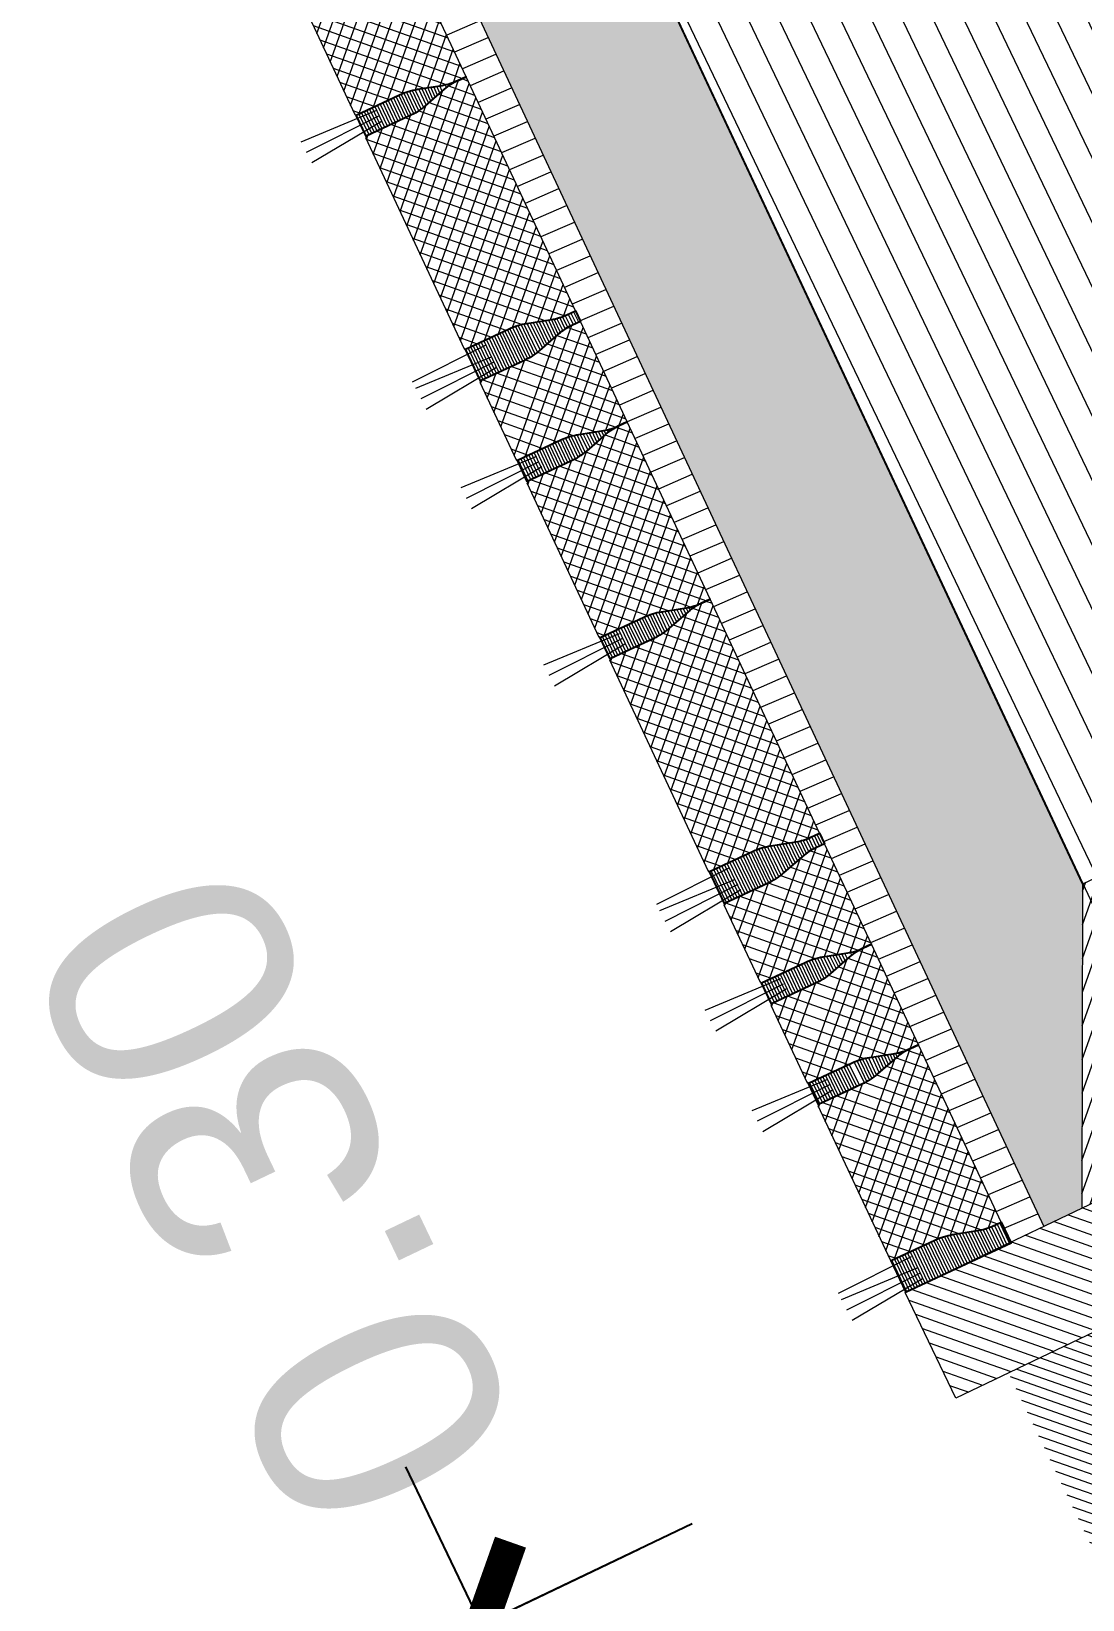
# Model space of a CAD drawing. Header units: metres. Extents: x 678805 to 1359287, y 2747329 to 5497370.
# Drawn here: x 679523.316 to 679524.215, y 2747469.348 to 2747470.69 of the extents above; entities that cross this region are included whole.
import ezdxf

# ---------------------------------------------------------------- set-up
doc = ezdxf.new("R2010")
doc.units = ezdxf.units.M
doc.layers.add('02-L-Waterfeatures 01', color=7, linetype='Continuous', true_color=0x4da6ff)
doc.layers.add('XREF_MON_WATERFEATURE$0$01-TX-Dimensions_1-100', color=7, linetype='Continuous', true_color=0x3f5f7f)
doc.layers.add('XREF_MON_WATERFEATURE$0$-aux', color=50, linetype='Continuous', plot=False)
for name, color, linetype, lineweight, true_color in [('XREF_MON_WATERFEATURE$0$02-L-projecció', 7, 'Continuous', 5, 0x636363), ('XREF_MON_WATERFEATURE$0$3- TR terra vegetal', 7, 'Continuous', 0, 0xbea68e), ('XREF_MON_WATERFEATURE$0$3-TR sorra granitica', 7, 'Continuous', 0, 0xf2dac9)]:
    doc.layers.add(name, color=color, linetype=linetype, lineweight=lineweight, true_color=true_color)
for name, color, linetype, lineweight in [('XREF_MON_WATERFEATURE$0$02-L-seccionat', 6, 'Continuous', 5), ('XREF_MON_WATERFEATURE$0$1-L-GESPA', 64, 'Continuous', 0), ('XREF_MON_WATERFEATURE$0$3-TR Formigó', 252, 'Continuous', 0), ('XREF_MON_WATERFEATURE$0$3-TR terra compactada', 45, 'Continuous', 0), ('XREF_MON_WATERFEATURE$0$3-TR Tot-u', 37, 'Continuous', 0)]:
    doc.layers.add(name, color=color, linetype=linetype, lineweight=lineweight)
doc.layers.add('XREF_MON_WATERFEATURE$0$02-L-Waterfeatures 02', color=152, linetype='Continuous')
doc.layers.add('XREF_MON_WATERFEATURE$0$COTAUX', color=7, linetype='Continuous')
doc.styles.add('XREF_MON_WATERFEATURE$0$Standard', font='arial.ttf')
doc.dimstyles.new('XREF_MON_WATERFEATURE$0$E100', dxfattribs={"dimscale": 0.03, "dimtxt": 7, "dimasz": 0.5, "dimexe": 0.1, "dimexo": 15, "dimgap": 4, "dimtad": 1, "dimzin": 0, "dimdsep": 46, "dimtxsty": 'XREF_MON_WATERFEATURE$0$Standard', "dimblk1": 'XREF_MON_WATERFEATURE$0$LINCOT200', "dimblk2": 'XREF_MON_WATERFEATURE$0$LINCOT200', "dimsah": 1, "dimcen": 0.1, "dimdle": 0.1, "dimclrt": 256, "dimadec": 0, "dimazin": 0, "dimtfac": 0.01538461538461539, "dimtofl": 0, "dimtmove": 0, "dimatfit": 3, "dimldrblk": 'XREF_MON_WATERFEATURE$0$LINCOT200', "dimfxl": 1, "dimtolj": 1, "dimtzin": 0, "dimarcsym": 0})
pattern_1 = [(44.92865665922822, (20.40978422947228, -1.750928611028939), (-0.006726800370768202, 0.006743573368165632), []), (134.9286566592282, (20.40978422947228, -1.750928611028939), (-0.006743573368165632, -0.006726800370768202), [])]
pattern_2 = [(359.9999999999999, (16.42054148670286, -0.9530773367732763), (0, 0.0025), [])]

# ---------------------------------------------------------------- blocks, each defined once
blk = doc.blocks.new('XREF_MON_WATERFEATURE$0$General Section WaterFalls')
at = {"layer": 'XREF_MON_WATERFEATURE$0$02-L-Waterfeatures 02', "lineweight": 9, "transparency": 33554687}
h = blk.add_hatch(dxfattribs=at)
h.set_pattern_fill('ANSI31', color=256, scale=0.002499999999999998, angle=2.627825166700061e-09)
h.set_pattern_definition([(45.00000000262781, (62.71595870656893, -33.70335678989068), (-0.005612660075925642, 0.005612660075410798), [])])
edge = h.paths.add_edge_path()
edge.add_line((62.51556663867086, -31.7584111506585), (62.51556663773954, -32.15334319666819))
edge.add_line((62.5155666382052, -32.15334319672547), (62.67507885653109, -32.15340478329933))
edge.add_line((62.67507885629311, -32.15340478322469), (62.81232870025712, -31.78088127544756))
edge.add_line((62.81232870044187, -31.7808812756557), (62.9057444791659, -31.76973854642107))
edge.add_arc((62.90688389539719, -31.77981038670987), 0.01013608618583577, 7.903237830834428, 96.45436951494702, ccw=False)
edge.add_line((62.91692370641977, -31.77841666969471), (62.91750993027848, -33.66344549352304))
edge.add_line((62.91750992974266, -33.66344549343921), (63.21675355080515, -33.66344549390487))
edge.add_line((63.21675355033949, -33.66344549390487), (63.21692370244595, -32.91344549353234))
edge.add_line((63.21692370297387, -32.91344549367204), (62.92692370340228, -32.91344549367204))
edge.add_line((62.92692370293662, -32.91344549343921), (62.92692370386006, -31.75841115001589))
edge.add_line((62.92692370386794, -31.75841115019284), (62.5155666382052, -31.7584111506585))
at = {"layer": 'XREF_MON_WATERFEATURE$0$3- TR terra vegetal'}
h = blk.add_hatch(dxfattribs=at)
h.set_pattern_fill('_USER', color=256, scale=0.002499999999999999, angle=-18.27604261022104, style=0, pattern_type=0)
h.set_pattern_definition([(359.9999999999999, (58.21255073696375, -18.54062712262385), (0, 0.0025), [])])
edge = h.paths.add_edge_path()
edge.add_line((63.33631833922118, -32.96362536633387), (63.31628361000336, -32.96344418970187))
edge.add_line((63.31628361064941, -32.96344418963417), (63.31718034495884, -32.86428883373749))
edge.add_line((63.3171803439036, -32.8642888343893), (63.34724999292765, -32.86456074272546))
edge.add_line((63.34724999358878, -32.86456074239686), (63.34687809616232, -32.90568783277877))
edge.add_arc((63.28973584249616, -32.90517111774534), 0.05714458963538635, -16.517108581197817, -0.5180894647260743, ccw=False)
edge.add_line((63.34452235372737, -32.9214174177032), (63.33838842413107, -32.9421025372876))
edge.add_arc((63.38480801414698, -32.95586772891693), 0.04841754644829287, 163.4828885281924, 179.4819076658742)
edge.add_line((63.33639244781807, -32.95542992185801), (63.33631833953009, -32.9636253666901))
edge.add_line((63.33631833922118, -32.96362536633387), (63.31628361000336, -32.96344418970187))
h = blk.add_hatch(dxfattribs=at)
h.set_pattern_fill('_USER', color=256, scale=0.002499999999999999, angle=-18.27604261022104, style=0, pattern_type=0)
h.set_pattern_definition(pattern_2)
edge = h.paths.add_edge_path()
edge.add_line((63.50380265479907, -32.96513993642293), (63.50387676301609, -32.9569444925482))
edge.add_arc((63.45546118821949, -32.95650668861344), 0.04841755328710718, -0.5180908874735294, 15.48092828320253)
edge.add_line((63.50212212232873, -32.94358319137245), (63.4963632603512, -32.92279052913612))
edge.add_arc((63.55143461097032, -32.90753762889653), 0.05714459455714467, 179.4819104452081, 195.4809295709795, ccw=False)
edge.add_line((63.49429235374555, -32.90702091250569), (63.49466425110511, -32.86589382455369))
edge.add_line((63.49466425040737, -32.8658938256558), (63.51473430868913, -32.866075313712))
edge.add_line((63.51473430870101, -32.86607531318441), (63.51436241126639, -32.90720240062122))
edge.add_arc((63.45722014969215, -32.9066856848076), 0.05714459782225906, -16.51710976891951, -0.5180906227978994, ccw=False)
edge.add_line((63.51200666930526, -32.92293198872358), (63.50587273974445, -32.9436171078293))
edge.add_arc((63.55229232599959, -32.95738229970448), 0.04841754412309885, 163.4828842022214, 179.4819033208883)
edge.add_line((63.50387676106766, -32.95694449078292), (63.50380265377456, -32.96513993594356))
h = blk.add_hatch(dxfattribs=at)
h.set_pattern_fill('_USER', color=256, scale=0.002499999999999999, angle=-18.27604261022104, style=0, pattern_type=0)
h.set_pattern_definition(pattern_2)
edge = h.paths.add_edge_path()
edge.add_line((63.59876182675362, -32.96600211318582), (63.59883593313097, -32.95780666968434))
edge.add_arc((63.55042035644874, -32.957368865842), 0.04841755740300056, -0.5180901328443627, 15.48092904174739)
edge.add_line((63.59708129288629, -32.94444536650553), (63.59132243087326, -32.92365270474787))
edge.add_arc((63.64639377919957, -32.90839981054887), 0.05714459103332797, 179.4819066751375, 195.480925755062, ccw=False)
edge.add_line((63.58925152430311, -32.90788309089839), (63.58962342099942, -32.86675600272735))
edge.add_line((63.58962342143059, -32.86675600335002), (63.60969348011086, -32.86693748908584))
edge.add_line((63.60969347972423, -32.86693748878315), (63.60932158174506, -32.90806457898252))
edge.add_arc((63.5521793323569, -32.90754786296748), 0.05714458607383564, -16.517109407062094, -0.5180902821103928, ccw=False)
edge.add_line((63.60696584032848, -32.92379416339099), (63.6008319105111, -32.94447928290239))
edge.add_arc((63.64725150400773, -32.95824447739869), 0.04841755087200608, 163.4828839569682, 179.481903067111)
edge.add_line((63.59883593209088, -32.9578066682443), (63.59876182627441, -32.96600211487341))
h = blk.add_hatch(dxfattribs=at)
h.set_pattern_fill('_USER', color=256, scale=0.002499999999999999, angle=-18.27604261022104, style=0, pattern_type=0)
h.set_pattern_definition(pattern_2)
edge = h.paths.add_edge_path()
edge.add_line((63.70372068369761, -32.96694414853118), (63.69372109468035, -32.96685372636892))
edge.add_line((63.69372109510005, -32.96685372665524), (63.69379520195506, -32.95865828282111))
edge.add_arc((63.64537962619215, -32.95822047558613), 0.04841755365451088, -0.5180944984186822, 15.48092461457903)
edge.add_line((63.69204056076705, -32.94529697950929), (63.68628169717095, -32.92450431771921))
edge.add_arc((63.74135304521769, -32.90925142425112), 0.05714458916078761, 179.481906764493, 195.4809258867472, ccw=False)
edge.add_line((63.68421079264954, -32.90873470529914), (63.68458268897464, -32.86760761602471))
edge.add_line((63.68458268884569, -32.86760761542246), (63.71465233812632, -32.86787952335295))
edge.add_line((63.71465233806521, -32.86787952436134), (63.71428044049272, -32.90900661518542))
edge.add_arc((63.65713818650693, -32.9084898987785), 0.05714458966654288, -16.51710811452449, -0.5180889844784247, ccw=False)
edge.add_line((63.7119246982038, -32.92473619850352), (63.70579076838641, -32.94542131801492))
edge.add_arc((63.75221035955474, -32.95918650878593), 0.04841754646258604, 163.4828890789815, 179.4819082326844)
edge.add_line((63.70379479182884, -32.95874870382249), (63.70372068354086, -32.96694414865458))
edge.add_line((63.70372068369761, -32.96694414853118), (63.69372109468035, -32.96685372636892))
h = blk.add_hatch(dxfattribs=at)
h.set_pattern_fill('_USER', color=256, scale=0.002499999999999999, angle=-18.27604261022104, style=0, pattern_type=0)
h.set_pattern_definition(pattern_2)
edge = h.paths.add_edge_path()
edge.add_line((63.92494841199368, -32.96894113044254), (63.92502251837104, -32.96074568694106))
edge.add_arc((63.87660694029182, -32.9603078821674), 0.04841755740300056, -0.5180901328443627, 15.48092904174739)
edge.add_line((63.92326787766069, -32.94738438446075), (63.91750901564767, -32.92659172270309))
edge.add_arc((63.97258036443964, -32.91133882664144), 0.05714459103332797, 179.4819066751375, 195.480925755062, ccw=False)
edge.add_line((63.91543810907751, -32.91082210792229), (63.91581000577382, -32.86969501975124))
edge.add_line((63.91581000620499, -32.86969502037391), (63.93588006488527, -32.86987650610973))
edge.add_line((63.93588006449863, -32.86987650673836), (63.93550816651947, -32.91100359693773))
edge.add_arc((63.87836591619998, -32.91048687999137), 0.05714458607383564, -16.517109407062094, -0.5180902821103928, ccw=False)
edge.add_line((63.93315242463723, -32.92673318018205), (63.92701849481984, -32.94741829969345))
edge.add_arc((63.97343808785081, -32.96118349512108), 0.04841755087200608, 163.4828839569682, 179.481903067111)
edge.add_line((63.92502251686528, -32.96074568503536), (63.92494841104882, -32.96894113166447))
h = blk.add_hatch(dxfattribs=at)
h.set_pattern_fill('_USER', color=256, scale=0.002499999999999999, angle=-18.27604261022104, style=0, pattern_type=0)
h.set_pattern_definition(pattern_2)
edge = h.paths.add_edge_path()
edge.add_line((64.09243269404396, -32.97045919555239), (64.09250680226097, -32.96226375167767))
edge.add_arc((64.04409122886136, -32.96182594634593), 0.04841755328710718, -0.5180908874735294, 15.48092828320253)
edge.add_line((64.09075216250494, -32.94890245026909), (64.0849933005274, -32.92810978803275))
edge.add_arc((64.14006465068087, -32.912856888026), 0.05714459455714467, 179.4819104452081, 195.4809295709795, ccw=False)
edge.add_line((64.08292239252478, -32.91234017163515), (64.08329428988435, -32.87121308368315))
edge.add_line((64.08329428965226, -32.87121308362111), (64.10336434793402, -32.87139457167731))
edge.add_line((64.10336434841156, -32.87139457277954), (64.10299245097694, -32.91252166021635))
edge.add_arc((64.0458501894027, -32.91200494300574), 0.05714459782225906, -16.51710976891951, -0.5180906227978994, ccw=False)
edge.add_line((64.10063670901582, -32.92825124692172), (64.094502779455, -32.94893636602745))
edge.add_arc((64.1409223661758, -32.96270155906677), 0.04841754412309885, 163.4828842022214, 179.4819033208883)
edge.add_line((64.09250680124387, -32.96226375014521), (64.09243269395077, -32.97045919530586))
h = blk.add_hatch(dxfattribs=at)
h.set_pattern_fill('_USER', color=256, scale=0.002499999999999999, angle=-18.27604261022104, style=0, pattern_type=0)
h.set_pattern_definition(pattern_2)
edge = h.paths.add_edge_path()
edge.add_line((64.19739145599306, -32.97141186404042), (64.1873918669758, -32.97132144187816))
edge.add_line((64.18739186646417, -32.97132144123316), (64.18746597331918, -32.96312599739903))
edge.add_arc((64.13905039895326, -32.96268818923272), 0.04841755365451088, -0.5180944984186822, 15.48092461457903)
edge.add_line((64.18571133352816, -32.94976469594985), (64.17995246993205, -32.92897203415977))
edge.add_arc((64.23502381751314, -32.91371914045885), 0.05714458916078761, 179.481906764493, 195.4809258867472, ccw=False)
edge.add_line((64.17788156447932, -32.91320242057554), (64.17825346080443, -32.87207533130111))
edge.add_line((64.17825346114114, -32.87207533163019), (64.20832311042176, -32.87234723956068))
edge.add_line((64.20832311036065, -32.87234723893926), (64.20795121278817, -32.91347432976333))
edge.add_arc((64.15080895833671, -32.91295761521906), 0.05714458966654288, -16.51710811452449, -0.5180889844784247, ccw=False)
edge.add_line((64.20559547049925, -32.92920391447842), (64.19946154068187, -32.94988903398981))
edge.add_arc((64.24588113091886, -32.96365422382951), 0.04841754646258604, 163.4828890789815, 179.4819082326844)
edge.add_line((64.19746556365862, -32.96321641840041), (64.19739145537064, -32.97141186323249))
edge.add_line((64.19739145599306, -32.97141186404042), (64.1873918669758, -32.97132144187816))
h = blk.add_hatch(dxfattribs=at)
h.set_pattern_fill('_USER', color=256, scale=0.002499999999999999, angle=-18.27604261022104, style=0, pattern_type=0)
h.set_pattern_definition(pattern_2)
edge = h.paths.add_edge_path()
edge.add_line((64.4186191833578, -32.97340884665027), (64.41869328973516, -32.96521340314879))
edge.add_arc((64.37027771258727, -32.9647755981423), 0.04841755740300056, -0.5180901328443627, 15.48092904174739)
edge.add_line((64.41693864949048, -32.95185209903866), (64.41117978747745, -32.931059437281))
edge.add_arc((64.46625113626942, -32.91580654284917), 0.05714459103332797, 179.4819066751375, 195.480925755062, ccw=False)
edge.add_line((64.40910888137296, -32.91528982389718), (64.40948077806927, -32.87416273572614))
edge.add_line((64.40948077756912, -32.87416273495182), (64.42955083624939, -32.87434422068764))
edge.add_line((64.42955083679408, -32.87434422131628), (64.42917893881491, -32.91547131151565))
edge.add_arc((64.37203668896109, -32.9149545955006), 0.05714458607383564, -16.517109407062094, -0.5180902821103928, ccw=False)
edge.add_line((64.42682319646701, -32.93120089545846), (64.42068926664963, -32.95188601496985))
edge.add_arc((64.46710886107758, -32.96565120946616), 0.04841755087200608, 163.4828839569682, 179.481903067111)
edge.add_line((64.41869328869507, -32.96521339938045), (64.4186191828786, -32.97340884600955))
at = {"layer": 'XREF_MON_WATERFEATURE$0$3-TR Formigó'}
h = blk.add_hatch(dxfattribs=at)
h.set_pattern_fill('ANSI31', color=256, scale=0.002999999999999999, style=0)
h.set_pattern_definition([(44.99999999999999, (60.71552427113056, -34.16340468730778), (-0.006735192090801864, 0.006735192090801864), [])])
h.paths.add_polyline_path([(63.21718797087669, -32.86344549385831), (63.3171879700385, -32.86344549362548), (63.31718796910718, -33.35344549361616), (63.21718796854839, -33.35344549384899)])
h = blk.add_hatch(dxfattribs=at)
h.set_pattern_fill('ANSI37', color=256, scale=0.002999999999999998, angle=-18.34738595099282, style=0)
h.set_pattern_definition(pattern_1)
edge = h.paths.add_edge_path()
edge.add_line((63.50380268599838, -32.96513636945747), (63.50387679318502, -32.95694092573286))
edge.add_arc((63.45546121289954, -32.95650311536156), 0.04841755954794266, -0.5180984677643847, 15.48092063279454)
edge.add_line((63.5021221539937, -32.94357962301001), (63.49636329003864, -32.92278696453417))
edge.add_arc((63.55143463751301, -32.90753406751901), 0.05714459000223031, 179.4819084718825, 195.480927569171, ccw=False)
edge.add_line((63.49429238308221, -32.90701735019684), (63.49466424717279, -32.86589375711733))
edge.add_line((63.4946642476134, -32.86589375813492), (63.49386707462406, -32.86588654925619))
edge.add_line((63.49386707507074, -32.86588654853404), (63.49387470775469, -32.86504250736791))
edge.add_line((63.49387470725924, -32.8650425078813), (63.34805479785867, -32.86372391217893))
edge.add_line((63.34805479785427, -32.86372391087934), (63.34804716687211, -32.86456795505949))
edge.add_line((63.34804716706276, -32.86456795642152), (63.34724999347297, -32.86456074342131))
edge.add_line((63.34724999358878, -32.86456074239686), (63.34687812917474, -32.90568433831194))
edge.add_arc((63.2897358792834, -32.90516762342304), 0.05714458607383564, -16.517109407062094, -0.5180902821103928, ccw=False)
edge.add_line((63.34452238725498, -32.92141392314807), (63.33838845766277, -32.94209904420502))
edge.add_arc((63.38480805186555, -32.95586423762143), 0.0484175511476064, 163.4828856008782, 179.4819047255243)
edge.add_line((63.33639247901738, -32.95542642939836), (63.33631837006205, -32.96362187253885))
edge.add_line((63.33631837088615, -32.9636218722444), (63.50380268586141, -32.96513636978088))
h = blk.add_hatch(dxfattribs=at)
h.set_pattern_fill('ANSI37', color=256, scale=0.002999999999999998, angle=-18.34738595099282, style=0)
h.set_pattern_definition(pattern_1)
edge = h.paths.add_edge_path()
edge.add_line((63.59876185609028, -32.96599861560389), (63.59883596574435, -32.95780317220377))
edge.add_arc((63.55042038112879, -32.95736537035555), 0.04841756400291587, -0.5180874265220123, 15.48093170709386)
edge.add_line((63.59708132408559, -32.94444186706096), (63.59132246064777, -32.92364920924634))
edge.add_arc((63.64639380713925, -32.90839631576091), 0.05714458932275431, 179.4819072091404, 195.4809263397831, ccw=False)
edge.add_line((63.58925155363977, -32.90787959704176), (63.58962341824758, -32.86675600462346))
edge.add_line((63.5896234177053, -32.86675600381568), (63.58882624475144, -32.86674879445827))
edge.add_line((63.5888262456283, -32.86674879491329), (63.58883387834774, -32.86590475326849))
edge.add_line((63.58883387828246, -32.86590475263074), (63.51553908076431, -32.86524197615517))
edge.add_line((63.51553908130154, -32.86524197598919), (63.51553144821498, -32.86608601800316))
edge.add_line((63.51553144771606, -32.86608601873741), (63.51473427464349, -32.8660788063984))
edge.add_line((63.51473427470773, -32.86607880610973), (63.51436241058984, -32.907202402613))
edge.add_arc((63.457220162265, -32.90668568853289), 0.05714458472601425, -16.51710749379299, -0.5180883785645278, ccw=False)
edge.add_line((63.5120066688396, -32.92293198639527), (63.50587273829207, -32.94361710811752))
edge.add_arc((63.55229233345017, -32.95738229923882), 0.04841755169880714, 163.4828888886983, 179.4819080003339)
edge.add_line((63.50387676106766, -32.95694449264556), (63.50380265380596, -32.96513993585499))
edge.add_line((63.50380265479907, -32.96513993665576), (63.59876185605226, -32.96599861533868))
h = blk.add_hatch(dxfattribs=at)
h.set_pattern_fill('ANSI37', color=256, scale=0.002999999999999998, angle=-18.34738595099282, style=0)
h.set_pattern_definition(pattern_1)
edge = h.paths.add_edge_path()
edge.add_line((63.69372112350538, -32.96685022721067), (63.69379523330548, -32.95865478336837))
edge.add_arc((63.64537964900956, -32.95821698359214), 0.04841756259278147, -0.5180863134914306, 15.48093277880059)
edge.add_line((63.69204059103504, -32.9452934791334), (63.68628172759721, -32.92450082131877))
edge.add_arc((63.74135307734832, -32.90924792736769), 0.05714459212960445, 179.48190532304, 195.4809244588487, ccw=False)
edge.add_line((63.6842108219862, -32.90873120701872), (63.6845826861914, -32.86760761544826))
edge.add_line((63.68458268605173, -32.86760761542246), (63.68378551338994, -32.86760040518071))
edge.add_line((63.6837855130434, -32.86760040465742), (63.68379314572736, -32.8667563634913))
edge.add_line((63.68379314569756, -32.86675636400469), (63.61049834806887, -32.86609358749261))
edge.add_line((63.61049834871665, -32.8660935878288), (63.61049071548406, -32.86693763028494))
edge.add_line((63.6104907146655, -32.86693763034418), (63.609693541885, -32.86693041712083))
edge.add_line((63.60969354212284, -32.86693041585386), (63.60932167785892, -32.90805401279931))
edge.add_arc((63.55217942874879, -32.90753730060533), 0.05714458475717079, -16.517107027119607, -0.5180878983168213, ccw=False)
edge.add_line((63.60696593672037, -32.92378359800205), (63.60083200620833, -32.94446871924561))
edge.add_arc((63.64725160086527, -32.95823390968144), 0.04841755159673983, 163.4828894437157, 179.481908567144)
edge.add_line((63.59883602941409, -32.957796104718), (63.59876192215239, -32.96599154792742))
edge.add_line((63.59876192221418, -32.96599154779688), (63.69372112317531, -32.96685022736414))
h = blk.add_hatch(dxfattribs=at)
h.set_pattern_fill('ANSI37', color=256, scale=0.002999999999999998, angle=-18.34738595099282, style=0)
h.set_pattern_definition(pattern_1)
edge = h.paths.add_edge_path()
edge.add_line((63.92494841013104, -32.96894113207236), (63.92502251912185, -32.96074568845319))
edge.add_arc((63.87660694122314, -32.96030788403004), 0.04841755740300056, -0.5180901328443627, 15.48092904174739)
edge.add_line((63.92326787859201, -32.9473843856249), (63.9175090153357, -32.92659172688943))
edge.add_arc((63.97258036583662, -32.91133882920258), 0.05714459329498054, 179.4819078841241, 195.480927047344, ccw=False)
edge.add_line((63.91543810954317, -32.91082211164758), (63.91580997407592, -32.8696985187141))
edge.add_line((63.91580997454002, -32.86969851935282), (63.91501280181134, -32.86969131154098))
edge.add_line((63.91501280060038, -32.8696913109161), (63.91502043251054, -32.86884726949442))
edge.add_line((63.91502043325454, -32.86884727003053), (63.7154571432544, -32.86704269455958))
edge.add_line((63.71545714279637, -32.86704269377515), (63.71544950963475, -32.86788673527393))
edge.add_line((63.71544951014221, -32.86788673559204), (63.71465233802905, -32.86787952406028))
edge.add_line((63.71465233806521, -32.86787952436134), (63.71428047339052, -32.90900311920954))
edge.add_arc((63.65713821398094, -32.90848640725017), 0.05714459526864141, -16.517105482874115, -0.51808637105961, ccw=False)
edge.add_line((63.71192473219708, -32.92473270604387), (63.7057908009822, -32.94541782607453))
edge.add_arc((63.75221039773896, -32.95918301399797), 0.04841755376269415, 163.4828921215473, 179.4819112537158)
edge.add_line((63.70379482442513, -32.9587452118285), (63.70372071638963, -32.96694065478237))
edge.add_line((63.70372071582824, -32.96694065490738), (63.92494841066476, -32.9689411314782))
h = blk.add_hatch(dxfattribs=at)
h.set_pattern_fill('ANSI37', color=256, scale=0.002999999999999998, angle=-18.34738595099282, style=0)
h.set_pattern_definition([(44.92865665922822, (20.99841426918283, -1.756247868295759), (-0.006726800370768202, 0.006743573368165632), []), (134.9286566592282, (20.99841426918283, -1.756247868295759), (-0.006743573368165632, -0.006726800370768202), [])])
edge = h.paths.add_edge_path()
edge.add_line((64.09243272570893, -32.97045562881976), (64.09250683289557, -32.96226018509515))
edge.add_arc((64.04409125261009, -32.96182237449102), 0.04841755954794266, -0.5180984677643847, 15.48092063279454)
edge.add_line((64.09075219370425, -32.94889888120815), (64.0849933297492, -32.92810622273231))
edge.add_arc((64.14006467722356, -32.91285332734697), 0.05714459000223031, 179.4819084718825, 195.480927569171, ccw=False)
edge.add_line((64.08292242372409, -32.9123366093263), (64.08329428781467, -32.87121301624679))
edge.add_line((64.08329428732395, -32.87121301679872), (64.08249711433461, -32.87120580791999))
edge.add_line((64.08249711431563, -32.87120580719784), (64.08250474699959, -32.87036176603171))
edge.add_line((64.08250474696979, -32.87036176584661), (63.93668483756922, -32.86904317014424))
edge.add_line((63.93668483709916, -32.86904317094013), (63.936677206117, -32.86988721512028))
edge.add_line((63.93667720630765, -32.86988721555099), (63.93588003271786, -32.86988000255077))
edge.add_line((63.93588003329933, -32.86988000152633), (63.93550816888529, -32.9110035974414))
edge.add_arc((63.87836591945961, -32.91048688162118), 0.05714458607383564, -16.517109407062094, -0.5180902821103928, ccw=False)
edge.add_line((63.93315242649987, -32.92673318227753), (63.92701849690766, -32.94741830333448))
edge.add_arc((63.97343809064478, -32.96118349628523), 0.0484175511476064, 163.4828856008782, 179.4819047255243)
edge.add_line((63.92502251919359, -32.96074568806216), (63.92494841023827, -32.96894113120266))
edge.add_line((63.92494841013104, -32.96894113114104), (64.0924327251063, -32.97045562867751))
h = blk.add_hatch(dxfattribs=at)
h.set_pattern_fill('ANSI37', color=256, scale=0.002999999999999998, angle=-18.34738595099282, style=0)
h.set_pattern_definition([(44.92865665922822, (20.99841423751786, -1.756251435726881), (-0.006726800370768202, 0.006743573368165632), []), (134.9286566592282, (20.99841423751786, -1.756251435726881), (-0.006743573368165632, -0.006726800370768202), [])])
edge = h.paths.add_edge_path()
edge.add_line((64.18739186460152, -32.97132144216448), (64.18746597425559, -32.96312599876435))
edge.add_arc((64.13905038917437, -32.96268819551915), 0.04841756400291587, -0.5180874265220123, 15.48093170709386)
edge.add_line((64.18571133213118, -32.94976469269022), (64.17995246869334, -32.9289720348756))
edge.add_arc((64.23502381518483, -32.91371914045885), 0.05714458932275431, 179.4819072091404, 195.4809263397831, ccw=False)
edge.add_line((64.17788156261668, -32.91320242197253), (64.17825342722448, -32.87207882955423))
edge.add_line((64.1782534266822, -32.87207882897928), (64.17745625372835, -32.87207161962188))
edge.add_line((64.17745625413954, -32.87207162007689), (64.17746388685899, -32.87122757843209))
edge.add_line((64.17746388725936, -32.87122757779434), (64.10416908974122, -32.87056480131877))
edge.add_line((64.10416909027845, -32.8705648011528), (64.10416145719189, -32.87140884316676))
edge.add_line((64.1041614562273, -32.87140884343535), (64.10336428315475, -32.87140163109634))
edge.add_line((64.10336428321898, -32.87140163197182), (64.10299241910108, -32.9125252284751))
edge.add_arc((64.04585016984493, -32.91200851323083), 0.05714458472601425, -16.51710749379299, -0.5180883785645278, ccw=False)
edge.add_line((64.10063667735085, -32.92825481202453), (64.09450274680331, -32.94893993374679))
edge.add_arc((64.14092234289274, -32.96270512463525), 0.04841755169880714, 163.4828888886983, 179.4819080003339)
edge.add_line((64.09250677004457, -32.96226731967181), (64.09243266278287, -32.97046276288123))
edge.add_line((64.09243266331032, -32.97046276228502), (64.18739186456351, -32.97132144096794))
h = blk.add_hatch(dxfattribs=at)
h.set_pattern_fill('ANSI37', color=256, scale=0.002999999999999998, angle=-18.34738595099282, style=0)
h.set_pattern_definition([(44.92865665922822, (20.90345500269905, -1.755396325141191), (-0.006726800370768202, 0.006743573368165632), []), (134.9286566592282, (20.90345500269905, -1.755396325141191), (-0.006743573368165632, -0.006726800370768202), [])])
edge = h.paths.add_edge_path()
edge.add_line((64.41861918289214, -32.97340884665027), (64.41869329188296, -32.9652134030311))
edge.add_arc((64.37027771491557, -32.96477559907362), 0.04841755740300056, -0.5180901328443627, 15.48092904174739)
edge.add_line((64.41693865135312, -32.95185209996998), (64.4111797880968, -32.93105944123451))
edge.add_arc((64.46625113813207, -32.91580654494464), 0.05714459329498054, 179.4819078841241, 195.480927047344, ccw=False)
edge.add_line((64.40910888137296, -32.91528982762247), (64.40948074590571, -32.87416623468899))
edge.add_line((64.40948074590415, -32.87416623486206), (64.40868357317547, -32.87415902705021))
edge.add_line((64.40868357382715, -32.87415902642533), (64.4086912057373, -32.87331498500365))
edge.add_line((64.40869120461866, -32.8733149850741), (64.20912791461852, -32.87151040960315))
edge.add_line((64.20912791602314, -32.87151040975004), (64.20912028286152, -32.87235445124882))
edge.add_line((64.20912028197199, -32.87235445156693), (64.20832310985882, -32.87234724003518))
edge.add_line((64.20832310989499, -32.87234723940492), (64.2079512452203, -32.91347083425311))
edge.add_arc((64.15080898581073, -32.91295412229374), 0.05714459526864141, -16.517105482874115, -0.51808637105961, ccw=False)
edge.add_line((64.20559550449252, -32.92920042155311), (64.19946157327765, -32.94988554158377))
edge.add_arc((64.24588117096573, -32.96365073043853), 0.04841755376269415, 163.4828921215473, 179.4819112537158)
edge.add_line((64.19746559672058, -32.9632129278034), (64.19739148868508, -32.97140837075727))
edge.add_line((64.19739148858935, -32.97140836995095), (64.41861918342588, -32.97340884652177))
h = blk.add_hatch(dxfattribs=at)
h.set_pattern_fill('ANSI37', color=256, scale=0.002999999999999998, angle=-18.34738595099282, style=0)
h.set_pattern_definition([(44.92865665922822, (21.49208504194394, -1.76071558566764), (-0.006726800370768202, 0.006743573368165632), []), (134.9286566592282, (21.49208504194394, -1.76071558566764), (-0.006743573368165632, -0.006726800370768202), [])])
edge = h.paths.add_edge_path()
edge.add_line((64.58610349800438, -32.97492334572598), (64.58617760519101, -32.96672790200137))
edge.add_arc((64.53776202443987, -32.96629009069875), 0.04841755954794266, -0.5180984677643847, 15.48092063279454)
edge.add_line((64.58442296646535, -32.95336659811437), (64.5786641025103, -32.93257393963853))
edge.add_arc((64.63373544905335, -32.91732104332186), 0.05714459000223031, 179.4819084718825, 195.480927569171, ccw=False)
edge.add_line((64.57659319601953, -32.91680432623252), (64.57696506011011, -32.87568073315301))
edge.add_line((64.57696506008506, -32.87568073254079), (64.57616788709572, -32.87567352366206))
edge.add_line((64.57616788707674, -32.87567352410406), (64.5761755197607, -32.87482948293793))
edge.add_line((64.5761755197309, -32.87482948275283), (64.43035561033034, -32.87351088705046))
edge.add_line((64.43035560986027, -32.87351088691503), (64.43034797887812, -32.87435493109518))
edge.add_line((64.4303479786031, -32.87435493175872), (64.4295508050133, -32.8743477187585))
edge.add_line((64.42955080559477, -32.87434771843255), (64.42917894118074, -32.91547131434762))
edge.add_arc((64.37203669175506, -32.9149545985274), 0.05714458607383564, -16.517109407062094, -0.5180902821103928, ccw=False)
edge.add_line((64.42682319926098, -32.9312008980196), (64.42068926966877, -32.95188601907655))
edge.add_arc((64.46710886340588, -32.96565121342428), 0.0484175511476064, 163.4828856008782, 179.4819047255243)
edge.add_line((64.41869329148903, -32.96521340450272), (64.4186191825337, -32.97340884764321))
edge.add_line((64.41861918242648, -32.97340884781443), (64.58610349740175, -32.9749233453509))
h = blk.add_hatch(dxfattribs=at)
h.set_pattern_fill('ANSI31', color=256, scale=0.002999999999999999, angle=90, style=0)
h.set_pattern_definition([(134.9999999999999, (60.71546804439276, -28.26333952299319), (-0.006735192090801864, -0.006735192090801864), [])])
h.paths.add_polyline_path([(63.31725041661412, -34.3533600459341), (63.56725041707978, -34.35336006060243), (63.56725041614845, -33.15126436809078), (63.31718797050416, -33.03095293976367)])
at = {"layer": 'XREF_MON_WATERFEATURE$0$3-TR sorra granitica'}
h = blk.add_hatch(dxfattribs=at)
h.set_pattern_fill('LINE', color=256, scale=0.004999999999999998, angle=69.72395738977895, style=0)
h.set_pattern_definition([(87.99999999999994, (84.49806383391842, 215.9410314029083), (-0.01586532937892815, 0.0005540295101522106), [])])
h.paths.add_polyline_path([(63.31718797190115, -32.99482132843696), (66.94344163034111, -33.0275867190212), (66.94371268711984, -32.99758794321679), (63.31718797190115, -32.96345270238817)])
at = {"layer": 'XREF_MON_WATERFEATURE$0$3-TR terra compactada'}
h = blk.add_hatch(dxfattribs=at)
h.set_pattern_fill('LINE', color=256, scale=0.007499999999999998)
h.set_pattern_definition([(359.9999999999999, (-1.593222050461918, -1.450000001117587), (3.469446951953614e-18, 0.0238125), [])])
edge = h.paths.add_edge_path(flags=16)
edge.add_arc((87.91270721703768, -34.89102650922723), 0.03000000000000113, 0, 360)
h.paths.add_polyline_path([(60.86794612370431, -34.06345526850782), (60.86794612370431, -34.8165326055605), (77.28848761087283, -34.81653260439634), (77.28848760994151, -35.96653260430321), (94.02980208816007, -35.96653260337189), (94.02346620196477, -34.53352967253886), (88.77741158520803, -34.42881766473874), (88.7764219455421, -34.4783984052483), (88.67512278445065, -34.8564527768176), (84.06023222394288, -34.76436978625134), (83.96552849235013, -34.41241660504602), (83.95774579746649, -34.38224918977357), (83.95875280490145, -34.33179827523418), (79.98875382728875, -34.25026744417846), (79.98875382775441, -35.78771875007078), (77.43852502759546, -35.78771875007078), (77.43852502852678, -35.43748732609674), (78.61814005719498, -35.43770227907225), (78.05505687510595, -33.4629564518109), (67.10211191978306, -33.3788115279749), (67.01179703883827, -33.17811179091223), (66.85097349714488, -33.17687627975829), (63.56725041614845, -33.15126436809078), (63.56725041707978, -34.70336046814919), (61.01713174395263, -34.70336046768352), (61.01713174441829, -34.35336060426198), (62.10765844490379, -34.35336060402915), (61.58575402200222, -32.50950451311655), (50.6815704330802, -32.42573419259861), (50.59114177431911, -32.2250335814897), (50.42511908290908, -32.2237581287045), (47.14811543934047, -32.19819437991828), (47.14721526950598, -33.38156245509163), (44.99754665372893, -33.38156245509163), (44.99754665279761, -33.03156259073876), (45.56926759378985, -33.03156259120442), (45.14311256445944, -31.55625739693642), (34.2616229839623, -31.47266142093576), (34.17091776337475, -31.2719586850144), (34.00475173024461, -31.27068213094026), (30.72633214015514, -31.24511096207425), (30.72633214108646, -32.37863686797209), (28.57621343620121, -32.37863686820492), (28.57621343526989, -32.02863700361922), (29.14793437626213, -32.02863700361922), (28.72177934786305, -30.55333180958405), (17.8412764519453, -30.4697434140835), (17.68143947003409, -31.50181839196011), (28.27606689184904, -31.50181839149445), (28.27606689091772, -32.61037793336436), (44.44740463607013, -32.61037793196738), (44.44740463700145, -34.06345526920632)])
at = {"layer": 'XREF_MON_WATERFEATURE$0$3-TR Tot-u'}
h = blk.add_hatch(dxfattribs=at)
h.set_pattern_fill('EARTH', color=256, scale=0.004999999999999998, angle=-84.07414778341365)
h.set_pattern_definition([(275.9258522165863, (-9.313225746154785e-10, -4.656612873077393e-10), (0.03485825126725671, -0.02830242601949161), [0.03175, -0.03175]), (275.9258522165863, (0.01184262614697218, 0.001229217275977135), (0.03485825126725671, -0.02830242601949161), [0.03175, -0.03175]), (275.9258522165863, (0.02368525322526693, 0.002458434319123626), (0.03485825126725671, -0.02830242601949161), [0.03175, -0.03175]), (5.925852216586345, (0.02804253529757261, -0.00107936910353601), (0.02830242601949161, 0.03485825126725671), [0.03174999999999998, -0.03174999999999998]), (5.925852216586345, (0.02927175164222717, -0.01292199594900012), (0.02830242601949161, 0.03485825126725671), [0.03174999999999998, -0.03174999999999998]), (5.925852216586345, (0.03050096938386559, -0.02476462326012552), (0.02830242601949161, 0.03485825126725671), [0.03174999999999998, -0.03174999999999998])])
h.paths.add_polyline_path([(66.84566084854305, -33.17683484312147), (66.9129464966245, -33.02731117722578), (63.31718796957284, -32.99482132820413), (63.3171879700385, -33.03095293976367), (63.56725041614845, -33.15126436809078)])
at = {"layer": 'XREF_MON_WATERFEATURE$0$-aux'}
for points in [[(63.33631833922118, -32.96362536633387), (63.31628361064941, -32.96344418963417), (63.3171803439036, -32.8642888343893), (63.34724999358878, -32.86456074239686), (63.34687809552997, -32.9056878334377, -0.0699225111484148), (63.34452235372737, -32.9214174177032), (63.33838842390105, -32.94210253749043, 0.06992251114798485), (63.33639244781807, -32.95542992185801), (63.33631833922118, -32.96362536633387), (63.31628361064941, -32.96344418963417)], [(63.50380265479907, -32.96513993525878), (63.50380265479907, -32.96513993642293), (63.5038767629303, -32.95694449287839, 0.06992251114754273), (63.50212212232873, -32.94358319137245), (63.49636325985193, -32.92279052827507, -0.06992251114800961), (63.49429235374555, -32.90702091250569), (63.49466425040737, -32.8658938256558), (63.51473430870101, -32.86607531318441), (63.51436241064221, -32.90720240049995, -0.0699225111484148), (63.51200666930526, -32.92293198872358), (63.50587273901328, -32.94361710711382, 0.06992251114798485), (63.50387676106766, -32.95694449078292), (63.50380265479907, -32.96513993525878), (63.50380265479907, -32.96513993642293)], [(63.59876182628796, -32.96600211504847), (63.59876182675362, -32.96600211318582), (63.59883593395352, -32.95780667010695, 0.06992251114754273), (63.59708129288629, -32.94444536650553), (63.59132243040949, -32.92365270433947, -0.06992251114800961), (63.58925152430311, -32.90788309089839), (63.58962342143059, -32.86675600335002), (63.60969347972423, -32.86693748878315), (63.60932158213109, -32.90806457865983, -0.0699225111484148), (63.60696584032848, -32.92379416339099), (63.60083191050217, -32.94447928294539, 0.06992251114798485), (63.59883593209088, -32.9578066682443), (63.59876182628796, -32.96600211504847), (63.59876182675362, -32.96600211318582)], [(63.70372068369761, -32.96694414853118), (63.69372109510005, -32.96685372665524), (63.69379520090297, -32.95865828217939, 0.06992251114754273), (63.69204056076705, -32.94529697950929), (63.68628169829026, -32.92450431874022, -0.06992251114800961), (63.68421079264954, -32.90873470529914), (63.68458268884569, -32.86760761542246), (63.71465233806521, -32.86787952436134), (63.71428044047207, -32.90900661470369, -0.0699225111484148), (63.7119246982038, -32.92473619850352), (63.70579076884314, -32.94542131898925, 0.06992251114798485), (63.70379479182884, -32.95874870382249), (63.70372068369761, -32.96694414853118), (63.69372109510005, -32.96685372665524)], [(63.92494841013104, -32.96894113207236), (63.92494841199368, -32.96894113044254), (63.92502251826227, -32.96074568666518, 0.06992251114754273), (63.92326787766069, -32.94738438446075), (63.91750901471823, -32.92659172229469, -0.06992251114800961), (63.91543810907751, -32.91082210792229), (63.91581000620499, -32.86969502037391), (63.93588006449863, -32.86987650673836), (63.93550816737115, -32.91100359521806, -0.0699225111484148), (63.93315242463723, -32.92673318018205), (63.92701849527657, -32.94741829996929, 0.06992251114798485), (63.92502251686528, -32.96074568503536), (63.92494841013104, -32.96894113207236), (63.92494841199368, -32.96894113044254)], [(64.09243269404396, -32.97045919531956), (64.09243269404396, -32.97045919555239), (64.0925068021752, -32.96226375200786, 0.06992251114754273), (64.09075216250494, -32.94890245026909), (64.08499330002815, -32.92810978740454, -0.06992251114800961), (64.08292239252478, -32.91234017163515), (64.08329428965226, -32.87121308362111), (64.10336434841156, -32.87139457277954), (64.10299245128408, -32.91252166009508, -0.0699225111484148), (64.10063670901582, -32.92825124692172), (64.09450277872384, -32.9489363655448, 0.06992251114798485), (64.09250680124387, -32.96226375014521), (64.09243269404396, -32.97045919531956), (64.09243269404396, -32.97045919555239)], [(64.19739145599306, -32.97141186404042), (64.18739186646417, -32.97132144123316), (64.18746597412974, -32.96312599815428, 0.06992251114754273), (64.18571133352816, -32.94976469594985), (64.1799524705857, -32.92897203424945, -0.06992251114800961), (64.17788156447932, -32.91320242057554), (64.17825346114114, -32.87207533163019), (64.20832311036065, -32.87234723893926), (64.20795121276751, -32.91347433021292, -0.0699225111484148), (64.20559547049925, -32.92920391447842), (64.19946154067293, -32.94988903403282, 0.06992251114798485), (64.19746556365862, -32.96321641840041), (64.19739145599306, -32.97141186404042), (64.18739186646417, -32.97132144123316)], [(64.41861918242648, -32.97340884711593), (64.4186191833578, -32.97340884665027), (64.41869329055771, -32.96521340217441, 0.06992251114754273), (64.41693864949048, -32.95185209903866), (64.41117978701368, -32.93105943733826, -0.06992251114800961), (64.40910888137296, -32.91528982389718), (64.40948077756912, -32.87416273495182), (64.42955083679408, -32.87434422131628), (64.42917893826962, -32.91547131119296, -0.0699225111484148), (64.42682319646701, -32.93120089545846), (64.42068926710635, -32.95188601501286, 0.06992251114798485), (64.41869328869507, -32.96521339938045), (64.41861918242648, -32.97340884711593), (64.4186191833578, -32.97340884665027)]]:
    blk.add_lwpolyline(points, format="xyb", dxfattribs=at)
at = {"layer": 'XREF_MON_WATERFEATURE$0$02-L-projecció'}
for points in [[(30.72633214015514, -31.24511096207425), (34.00475173024461, -31.27068213094026), (34.17091776337475, -31.2719586850144), (34.2616229839623, -31.47266142093576), (45.14311256445944, -31.55625739693642), (45.56926759378985, -33.03156259120442), (44.99754665279761, -33.03156259073876), (44.99754665372893, -33.38156245509163), (47.14721526950598, -33.38156245509163), (47.14811543934047, -32.19819437991828), (50.42511908290908, -32.2237581287045), (50.59114177431911, -32.2250335814897), (50.6815704330802, -32.42573419259861), (61.58575402200222, -32.50950451311655), (62.10765844490379, -34.35336060402915), (61.01713174441829, -34.35336060426198), (61.01713174395263, -34.70336046768352), (63.56725041707978, -34.70336046814919), (63.56725041614845, -33.15126436809078), (66.85097349714488, -33.17687627975829)], [(66.94344163034111, -33.0275867190212), (63.31718797190115, -32.99482132843696)], [(66.85097349714488, -33.17687627975829), (63.51713174441829, -33.15126436832361)], [(63.56722230277956, -33.15126161300577), (78.83854823606089, -33.26896964525804)]]:
    blk.add_lwpolyline(points, dxfattribs=at)
at = {"layer": 'XREF_MON_WATERFEATURE$0$02-L-seccionat'}
blk.add_lwpolyline([(63.21718797087669, -32.86344549385831), (63.3171879700385, -32.86344549362548), (63.31718796910718, -33.35344549361616), (63.21718796854839, -33.35344549384899)], close=True, dxfattribs=at)
for points in [[(63.50380268599838, -32.96513636945747), (63.50387679319829, -32.95694092614576, 0.06992251114875708), (63.5021221539937, -32.94357962301001), (63.49636329011992, -32.92278696480207, -0.0699225111482901), (63.49429238308221, -32.90701735019684), (63.4946642476134, -32.86589375813492), (63.49386707507074, -32.86588654853404), (63.49387470725924, -32.8650425078813), (63.34805479785427, -32.86372391087934), (63.34804716706276, -32.86456795642152), (63.34724999358878, -32.86456074239686), (63.34687812952325, -32.90568433888257, -0.0699225111482901), (63.34452238725498, -32.92141392314807), (63.338388456963, -32.94209904363379, 0.06992251114875708), (63.33639247901738, -32.95542642939836), (63.33631837088615, -32.9636218722444)], [(63.59876185609028, -32.96599861560389), (63.59883596561849, -32.95780317112803, 0.06992251114875708), (63.59708132408559, -32.94444186706096), (63.59132245974615, -32.92364920978434, -0.0699225111482901), (63.58925155363977, -32.90787959704176), (63.5896234177053, -32.86675600381568), (63.5888262456283, -32.86674879491329), (63.58883387828246, -32.86590475263074), (63.51553908130154, -32.86524197598919), (63.51553144771606, -32.86608601873741), (63.51473427470773, -32.86607880610973), (63.51436241064221, -32.90720240282826, -0.0699225111482901), (63.5120066688396, -32.92293198639527), (63.50587273808196, -32.94361710688099, 0.06992251114875708), (63.50387676106766, -32.95694449264556), (63.50380265479907, -32.96513993665576)], [(63.69372112350538, -32.96685022721067), (63.6937952330336, -32.9586547834333, 0.06992251114875708), (63.69204059103504, -32.9452934791334), (63.68628172716126, -32.92450082162395, -0.0699225111482901), (63.6842108219862, -32.90873120701872), (63.68458268605173, -32.86760761542246), (63.6837855130434, -32.86760040465742), (63.68379314569756, -32.86675636400469), (63.61049834871665, -32.8660935878288), (63.6104907146655, -32.86693763034418), (63.60969354212284, -32.86693041585386), (63.60932167852297, -32.90805401420221, -0.0699225111482901), (63.60696593672037, -32.92378359800205), (63.60083200596273, -32.94446871918626, 0.06992251114875708), (63.59883602941409, -32.957796104718), (63.59876192221418, -32.96599154779688)], [(63.92494841013104, -32.96894113207236), (63.92502251965925, -32.9607456875965, 0.06992251114875708), (63.92326787859201, -32.9473843856249), (63.91750901564956, -32.92659172648564, -0.0699225111482901), (63.91543810954317, -32.91082211164758), (63.91580997454002, -32.86969851935282), (63.91501280060038, -32.8696913109161), (63.91502043325454, -32.86884727003053), (63.71545714279637, -32.86704269377515), (63.71544951014221, -32.86788673559204), (63.71465233806521, -32.86787952436134), (63.71428047353402, -32.90900311875157, -0.0699225111482901), (63.71192473219708, -32.92473270604387), (63.70579080097377, -32.94541782559827, 0.06992251114875708), (63.70379482442513, -32.9587452118285), (63.70372071582824, -32.96694065490738)], [(64.09243272570893, -32.97045562881976), (64.09250683197752, -32.96226018527523, 0.06992251114875708), (64.09075219370425, -32.94889888120815), (64.08499332889915, -32.92810622369871, -0.0699225111482901), (64.08292242372409, -32.9123366093263), (64.08329428732395, -32.87121301679872), (64.08249711431563, -32.87120580719784), (64.08250474696979, -32.87036176584661), (63.93668483709916, -32.86904317094013), (63.93667720630765, -32.86988721555099), (63.93588003329933, -32.86988000152633), (63.93550816830248, -32.91100359801203, -0.0699225111482901), (63.93315242649987, -32.92673318227753), (63.92701849667355, -32.94741830276325, 0.06992251114875708), (63.92502251919359, -32.96074568806216), (63.92494841013104, -32.96894113114104)], [(64.18739186460152, -32.97132144216448), (64.18746597412974, -32.96312599815428, 0.06992251114875708), (64.18571133213118, -32.94976469269022), (64.1799524682574, -32.92897203541361, -0.0699225111482901), (64.17788156261668, -32.91320242197253), (64.1782534266822, -32.87207882897928), (64.17745625413954, -32.87207162007689), (64.17746388725936, -32.87122757779434), (64.10416909027845, -32.8705648011528), (64.1041614562273, -32.87140884343535), (64.10336428321898, -32.87140163197182), (64.10299241868779, -32.91252522822469, -0.0699225111482901), (64.10063667735085, -32.92825481202453), (64.09450274659321, -32.94893993251026, 0.06992251114875708), (64.09250677004457, -32.96226731967181), (64.09243266331032, -32.97046276228502)], [(64.41861918289214, -32.97340884665027), (64.4186932919547, -32.96521340403706, 0.06992251114875708), (64.41693865135312, -32.95185209996998), (64.411179787945, -32.93105944199488, -0.0699225111482901), (64.40910888137296, -32.91528982762247), (64.40948074590415, -32.87416623486206), (64.40868357382715, -32.87415902642533), (64.40869120461866, -32.8733149850741), (64.20912791602314, -32.87151040975004), (64.20912028197199, -32.87235445156693), (64.20832310989499, -32.87234723940492), (64.2079512453638, -32.91347083472647, -0.0699225111482901), (64.20559550449252, -32.92920042155311), (64.19946157280356, -32.94988554110751, 0.06992251114875708), (64.19746559672058, -32.9632129278034), (64.19739148858935, -32.97140836995095)], [(64.58610349800438, -32.97492334572598), (64.58617760427296, -32.96672790218145, 0.06992251114875708), (64.58442296646535, -32.95336659811437), (64.57866410166025, -32.93257393920794, -0.0699225111482901), (64.57659319601953, -32.91680432623252), (64.57696506008506, -32.87568073254079), (64.57616788707674, -32.87567352410406), (64.5761755197309, -32.87482948275283), (64.43035560986027, -32.87351088691503), (64.4303479786031, -32.87435493175872), (64.42955080559477, -32.87434771843255), (64.42917894059792, -32.91547131398693, -0.0699225111482901), (64.42682319926098, -32.9312008980196), (64.420689268969, -32.95188601827249, 0.06992251114875708), (64.41869329148903, -32.96521340450272), (64.41861918242648, -32.97340884781443)]]:
    blk.add_lwpolyline(points, format="xyb", close=True, dxfattribs=at)
blk.add_lwpolyline([(63.56725041614845, -33.15126436809078), (63.31718797050416, -33.03095293976367), (63.31725041661412, -34.3533600459341), (63.56725041707978, -34.35336006060243), (63.56725041614845, -33.15126436809078)], dxfattribs=at)
at = {"layer": 'XREF_MON_WATERFEATURE$0$1-L-GESPA'}
for points in [[(63.31548879714683, -32.81218711449765), (63.3218865855597, -32.88199495244771)], [(63.32548679644242, -32.81198706454597), (63.32688558427617, -32.88189492630772)], [(63.33548479340971, -32.81178701110184), (63.33188458438963, -32.88179490552284)], [(63.34148359391838, -32.81166698224843), (63.34288238361478, -32.88157484540716)], [(63.49439093051478, -32.81288667721674), (63.50078871799633, -32.88269451446831)], [(63.50438892841339, -32.81268662726507), (63.50578771764413, -32.88259448856115)], [(63.51438692724332, -32.81248657475226), (63.51078671729192, -32.88249446707778)], [(63.58935007080436, -32.81375242210925), (63.5957478582859, -32.88356025936082)], [(63.5993480682373, -32.81355237169191), (63.60074685839936, -32.88346023391932)], [(63.6093460675329, -32.81335231941193), (63.60574585804716, -32.88336021173745)], [(63.68289111414924, -32.81550890556537), (63.68928890302777, -32.88531674374826)], [(63.69288911344483, -32.81530885584652), (63.69428790174425, -32.88521671760827)], [(63.70288711134344, -32.81510880263522), (63.6992869018577, -32.88511669635773)], [(63.70888591138646, -32.81498877378181), (63.71028470108286, -32.88489663624205)], [(63.93553262017667, -32.81629487988539), (63.93193241069093, -32.88630277197808)], [(63.91553662298247, -32.81669498165138), (63.92193441139534, -32.88650282006711)], [(63.92553462134674, -32.81649493216537), (63.92693341011181, -32.88640279369429)], [(64.08302090829238, -32.8182130693458), (64.08941869530827, -32.8880209075287)], [(64.09301890572533, -32.81801301985979), (64.0944176944904, -32.88792088162154)], [(64.10301690502092, -32.81781296757981), (64.09941669506952, -32.88782086060382)], [(64.17656188691035, -32.81997662154026), (64.18295967485756, -32.8897844592575)], [(64.18655988480896, -32.81977657135576), (64.18795867403969, -32.88968443311751)], [(64.19655788317323, -32.81957651837729), (64.19295767415315, -32.88958441233262)], [(64.20255668321624, -32.81945648929104), (64.20395547384396, -32.88936435244977)], [(64.40919510088861, -32.82252239389345), (64.4155928879045, -32.89233023254201)], [(64.4191930978559, -32.82232234464027), (64.42059188708663, -32.89223020710051)], [(64.42919109808281, -32.82212229212746), (64.42559088766575, -32.89213018398732)]]:
    blk.add_lwpolyline(points, dxfattribs=at)
blk = doc.blocks.new('XREF_MON_WATERFEATURE$0$LINCOT200')
for p, q in [((0, -9.999961704014428), (0, 10.00003829598555)), ((3.694822225952521e-13, 3.829598557558711e-05), (10.00000000000051, 3.829598557558711e-05))]:
    blk.add_line(p, q)
at = {"const_width": 1.875}
blk.add_lwpolyline([(3.535533801624467, -3.535495714255788), (-3.535533950636761, 3.535572157214077)], dxfattribs=at)
at = {"layer": 'XREF_MON_WATERFEATURE$0$COTAUX'}
blk.add_line((0, 0), (-1.249999999999915, 0), dxfattribs=at)
blk = doc.blocks.new('*D823')
at = {"layer": 'DEFPOINTS', "color": 0, "transparency": 16777216}
for p in [(679524.2870084624, 2747469.606421538), (679524.4165502564, 2747469.335532486), (679523.8301807604, 2747469.055124858)]:
    blk.add_point(p, dxfattribs=at)
at = {"layer": 'XREF_MON_WATERFEATURE$0$01-TX-Dimensions_1-100', "color": 0, "lineweight": -2, "transparency": 16777216}
for p, q in [((679523.8810399902, 2747469.412283443), (679523.6979325098, 2747469.324719655)), ((679523.7006389663, 2747469.326013909), (679523.6941676965, 2747469.339546192)), ((679523.8237094905, 2747469.06865714), (679523.707110236, 2747469.312481627)), ((679524.0105817843, 2747469.141394392), (679523.8274743039, 2747469.053830604))]:
    blk.add_line(p, q, dxfattribs=at)
at = {"layer": 'XREF_MON_WATERFEATURE$0$01-TX-Dimensions_1-100', "color": 0, "lineweight": -2, "transparency": 16777216, "xscale": 0.015, "yscale": 0.015, "zscale": 0.015}
for p, rotation in [((679523.7006389663, 2747469.326013909), 115.5575828870525), ((679523.8301807604, 2747469.055124858), 295.5575828870525)]:
    blk.add_blockref('XREF_MON_WATERFEATURE$0$LINCOT200', p, dxfattribs=dict(at, rotation=rotation))
at = {"layer": 'XREF_MON_WATERFEATURE$0$01-TX-Dimensions_1-100', "transparency": 16777216, "insert": (679523.5248861642, 2747469.6935363), "char_height": 0.21, "attachment_point": 5, "rotation": 115.55758288705248, "style": 'XREF_MON_WATERFEATURE$0$Standard'}
blk.add_mtext('\\A1;0.30', dxfattribs=at)
blk = doc.blocks.new('XREF_MON_WATERFEATURE')
at = {"rotation": 115.5575828871378}
blk.add_blockref('XREF_MON_WATERFEATURE$0$General Section WaterFalls', (679521.7318272466, 2747398.310749386), dxfattribs=at)
at = {"layer": 'XREF_MON_WATERFEATURE$0$01-TX-Dimensions_1-100'}
dim = blk.add_linear_dim(base=(679523.8301807604, 2747469.055124858), p1=(679524.2870084625, 2747469.606421539), p2=(679524.4165502564, 2747469.335532487), angle=115.5575828870524, dimstyle='XREF_MON_WATERFEATURE$0$E100', override={"dimtad": 0}, dxfattribs=at)
dim.commit()
dim.dimension.update_dxf_attribs({"geometry": '*D823', "text_midpoint": (679523.5248861645, 2747469.693536299), "dimtype": 128})

msp = doc.modelspace()

# ---------------------------------------------------------------- block references
at = {"layer": '02-L-Waterfeatures 01', "color": 18, "true_color": 0x000000}
msp.add_blockref('XREF_MON_WATERFEATURE', (0, 0), dxfattribs=at)

doc.saveas('drawing.dxf')
